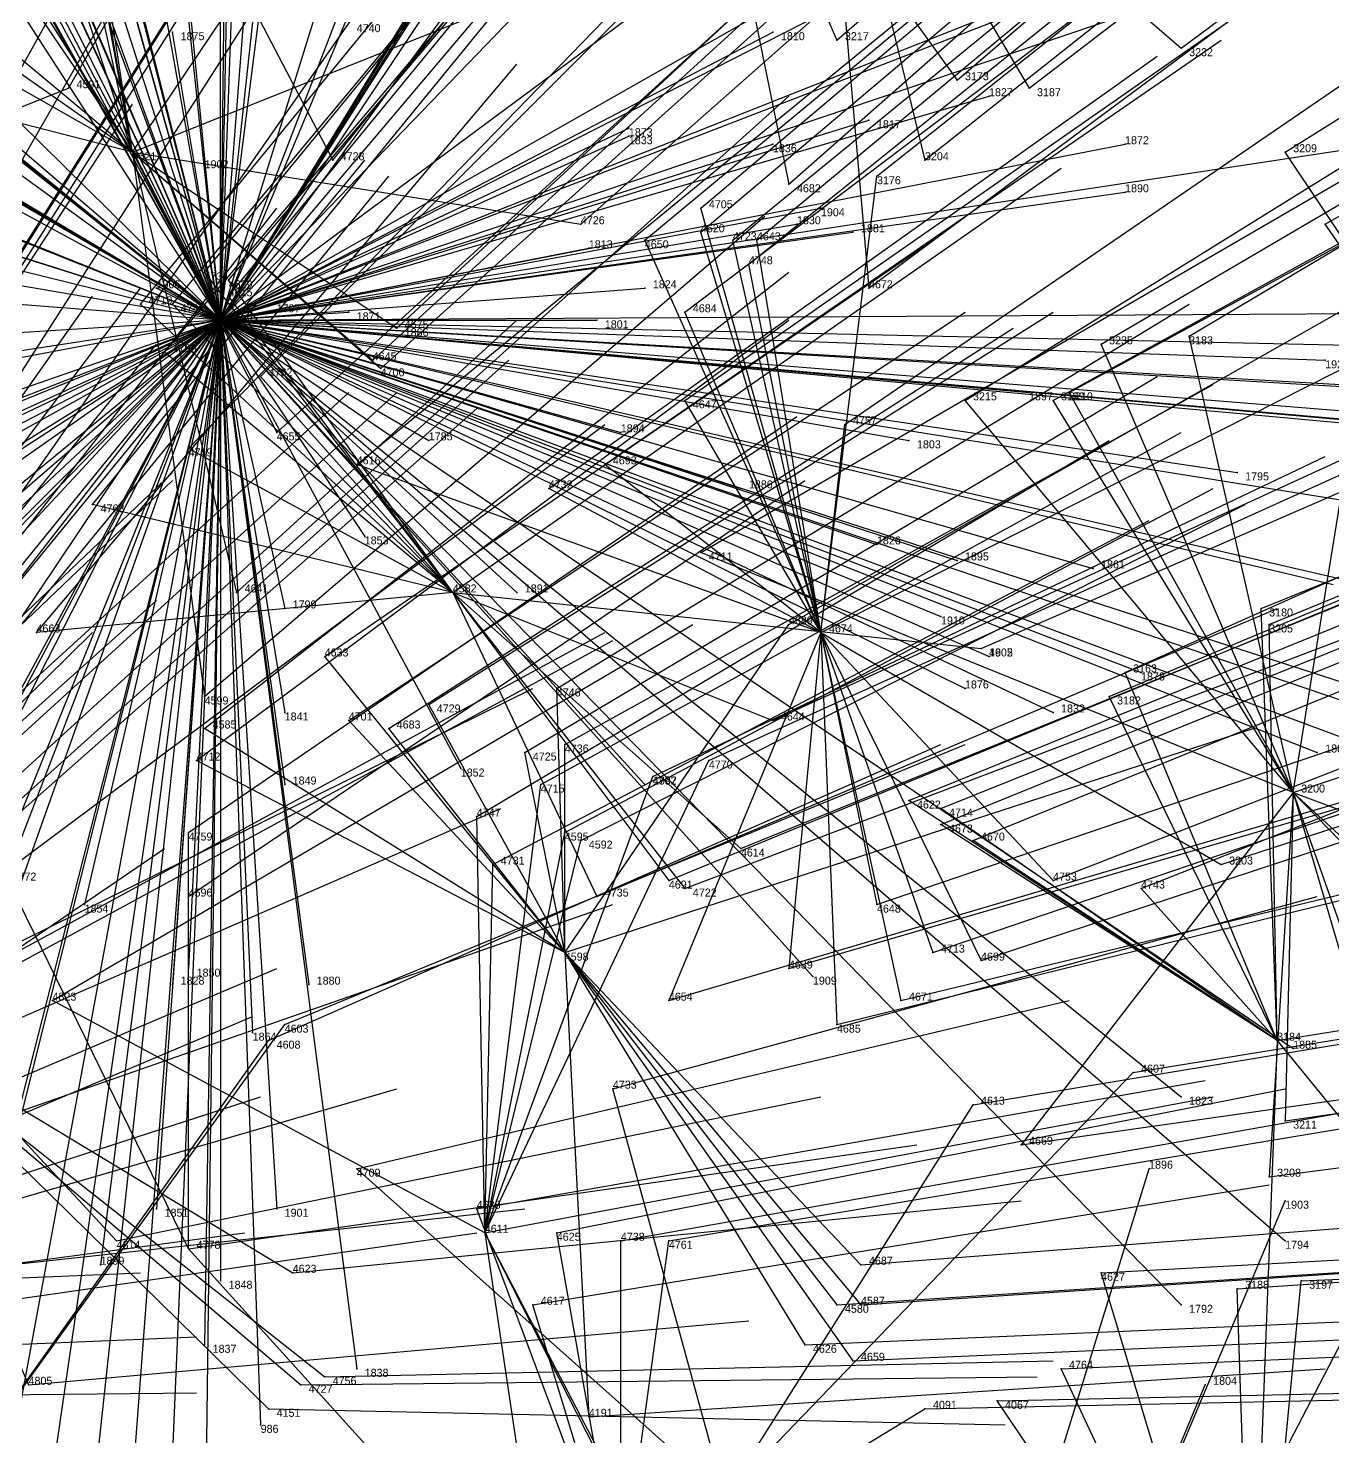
# Model space of a CAD drawing. Extents: x -0.5 to 0.59, y -0.5 to 0.58.
# Drawn here: x 0.096 to 0.259, y -0.0005 to 0.1755 of the extents above; entities that cross this region are included whole.
import ezdxf

# ---------------------------------------------------------------- set-up
doc = ezdxf.new("R2010")
doc.units = 0
for name, color, linetype in [('Clients', 3, 'CONTINUOUS'), ('Facilities', 3, 'CONTINUOUS'), ('Facilities_lines', 3, 'CONTINUOUS'), ('Normals', 1, 'CONTINUOUS'), ('Source_points', 5, 'CONTINUOUS'), ('Text', 3, 'CONTINUOUS')]:
    doc.layers.add(name, color=color, linetype=linetype)

msp = doc.modelspace()

# ---------------------------------------------------------------- linework, layer by layer
at = {"layer": 'Clients', "color": 5}
for p in [(0.114, 0.175, -1.25), (0.189, 0.175, -1.25), (0.197, 0.174, -0.657), (0.24, 0.173, -0.74), (0.212, 0.169, -0.678), (0.101, 0.168, -0.49), (0.221, 0.168, -0.694), (0.216, 0.167, -1.25), (0.201, 0.164, -1.25), (0.171, 0.163, -1.25), (0.171, 0.162, -1.25), (0.189, 0.161, -1.25), (0.233, 0.161, -1.25), (0.118, 0.159, -1.25), (0.134, 0.159, -0.52), (0.208, 0.159, -0.655), (0.253, 0.16, -0.749), (0.202, 0.157, -0.639), (0.191, 0.156, -0.617), (0.233, 0.155, -1.25), (0.18, 0.153, -0.591), (0.195, 0.153, -1.25), (0.165, 0.151, -0.559), (0.18, 0.15, -0.587), (0.192, 0.151, -1.25), (0.199, 0.15, -1.25), (0.258, 0.151, -0.748), (0.166, 0.148, -1.25), (0.173, 0.149, -0.57), (0.184, 0.149, -0.592), (0.187, 0.149, -0.597), (0.118, 0.145, -0.467), (0.186, 0.146, -0.591), (0.112, 0.143, -1.25), (0.121, 0.144, -0.469), (0.173, 0.143, -1.25), (0.201, 0.143, -0.616), (0.11, 0.141, -0.449), (0.114, 0.141, -0.453), (0.121, 0.142, -0.466), (0.127, 0.14, -1.25), (0.136, 0.14, -1.25), (0.178, 0.14, -0.567), (0.142, 0.138, -0.496), (0.167, 0.139, -1.25), (0.142, 0.137, -1.25), (0.23, 0.136, -0.668), (0.241, 0.137, -0.692), (0.113, 0.135, -0.441), (0.139, 0.134, -0.482), (0.258, 0.134, -1.25), (0.14, 0.133, -0.482), (0.125, 0.132, -0.455), (0.178, 0.129, -0.549), (0.213, 0.129, -0.623), (0.221, 0.13, -1.25), (0.224, 0.129, -0.647), (0.226, 0.13, -0.65), (0.127, 0.125, -0.445), (0.17, 0.125, -1.25), (0.198, 0.126, -0.588), (0.146, 0.124, -1.25), (0.206, 0.124, -1.25), (0.116, 0.123, -0.421), (0.137, 0.121, -0.457), (0.168, 0.121, -0.519), (0.247, 0.12, -1.25), (0.161, 0.118, -0.499), (0.185, 0.118, -1.25), (0.104, 0.116, -0.389), (0.138, 0.112, -1.25), (0.202, 0.111, -1.25), (0.18, 0.11, -0.528), (0.212, 0.109, -1.25), (0.229, 0.108, -1.25), (0.122, 0.105, -0.404), (0.157, 0.105, -1.25), (0.128, 0.103, -1.25), (0.25, 0.103, -0.676), (0.191, 0.101, -0.54), (0.21, 0.102, -1.25), (0.251, 0.101, -0.675), (0.097, 0.1, -0.348), (0.133, 0.097, -0.411), (0.215, 0.098, -0.591), (0.216, 0.097, -1.25), (0.233, 0.095, -0.63), (0.235, 0.095, -1.25), (0.118, 0.092, -0.373), (0.162, 0.093, -0.466), (0.213, 0.093, -1.25), (0.231, 0.092, -0.622), (0.128, 0.09, -1.25), (0.146, 0.091, -0.43), (0.224, 0.09, -1.25), (0.136, 0.089, -0.406), (0.189, 0.089, -0.523), (0.118, 0.088, -0.369), (0.141, 0.088, -0.417), (0.158, 0.085, -0.449), (0.163, 0.086, -0.461), (0.257, 0.085, -1.25), (0.117, 0.084, -0.36), (0.15, 0.083, -1.25), (0.181, 0.084, -0.498), (0.128, 0.081, -1.25), (0.16, 0.081, -0.448), (0.173, 0.081, -1.25), (0.174, 0.082, -0.48), (0.206, 0.079, -0.552), (0.21, 0.078, -0.561), (0.152, 0.077, -0.426), (0.21, 0.076, -0.559), (0.116, 0.075, -0.344), (0.163, 0.075, -0.447), (0.165, 0.074, -0.453), (0.214, 0.074, -0.567), (0.185, 0.073, -0.497), (0.154, 0.071, -0.424), (0.245, 0.071, -0.639), (0.176, 0.069, -0.472), (0.224, 0.069, -0.586), (0.116, 0.067, -0.334), (0.167, 0.067, -0.451), (0.178, 0.068, -0.477), (0.235, 0.068, -0.611), (0.103, 0.066, -1.25), (0.202, 0.066, -0.531), (0.209, 0.06, -0.545), (0.215, 0.059, -0.557), (0.116, 0.058, -1.25), (0.191, 0.058, -0.498), (0.194, 0.057, -1.25), (0.114, 0.056, -1.25), (0.131, 0.056, -1.25), (0.099, 0.054, -0.282), (0.176, 0.054, -0.461), (0.205, 0.054, -0.531), (0.124, 0.05, -1.25), (0.128, 0.051, -0.343), (0.197, 0.051, -0.507), (0.126, 0.049, -0.338), (0.254, 0.048, -1.25), (0.234, 0.045, -0.596), (0.169, 0.043, -0.436), (0.214, 0.041, -0.545), (0.24, 0.042, -1.25), (0.253, 0.039, -0.64), (0.22, 0.036, -0.558), (0.137, 0.033, -0.351), (0.236, 0.033, -1.25), (0.251, 0.032, -0.633), (0.253, 0.029, -1.25), (0.112, 0.028, -1.25), (0.127, 0.028, -1.25), (0.152, 0.028, -0.386), (0.162, 0.025, -0.408), (0.107, 0.024, -0.273), (0.17, 0.024, -0.428), (0.176, 0.024, -0.443), (0.253, 0.024, -1.25), (0.105, 0.021, -1.25), (0.129, 0.02, -0.326), (0.2, 0.021, -0.503), (0.23, 0.02, -0.577), (0.12, 0.019, -1.25), (0.247, 0.018, -0.62), (0.255, 0.019, -0.64), (0.159, 0.016, -0.4), (0.197, 0.016, -0.495), (0.2, 0.016, -0.5), (0.24, 0.016, -1.25), (0.118, 0.011, -1.25), (0.193, 0.011, -0.483), (0.199, 0.009, -0.499), (0.137, 0.008, -1.25), (0.225, 0.008, -0.563), (0.096, 0.006, -0.239), (0.13, 0.006, -0.326), (0.133, 0.007, -0.334), (0.243, 0.006, -1.25), (0.217, 0.004, -0.544), (0.126, 0.003, -0.316), (0.166, 0.002, -0.414), (0.208, 0.003, -0.521), (0.125, 0.001, -1.25)]:
    msp.add_point(p, dxfattribs=at)
at = {"layer": 'Facilities', "color": 3}
for p in [(0.109, 0.16, -0.483), (0.12, 0.139, -1.25), (0.149, 0.105, -0.456), (0.195, 0.1, -0.549), (0.254, 0.08, -0.667), (0.163, 0.06, -0.433), (0.252, 0.049, -0.641), (0.153, 0.025, -0.388), (0.116, 0.023, -0.296)]:
    msp.add_point(p, dxfattribs=at)
at = {"layer": 'Facilities_lines', "color": 3}
for p, q in [((0.12, 0.139, -1.25), (0.075, 0.314, -1.25)), ((0.12, 0.139, -1.25), (0.12, 0.312, -1.25)), ((0.12, 0.139, -1.25), (0.078, 0.305, -1.25)), ((0.12, 0.139, -1.25), (0.035, 0.303, -1.25)), ((0.12, 0.139, -1.25), (0.032, 0.296, -1.25)), ((0.12, 0.139, -1.25), (0.123, 0.294, -1.25)), ((0.12, 0.139, -1.25), (0.045, 0.29, -1.25)), ((0.12, 0.139, -1.25), (0.059, 0.281, -1.25)), ((0.12, 0.139, -1.25), (0.042, 0.279, -1.25)), ((0.12, 0.139, -1.25), (0.069, 0.279, -1.25)), ((0.12, 0.139, -1.25), (0.125, 0.278, -1.25)), ((0.12, 0.139, -1.25), (0.106, 0.272, -1.25)), ((0.12, 0.139, -1.25), (-0.006, 0.263, -1.25)), ((0.12, 0.139, -1.25), (0.202, 0.262, -1.25)), ((0.12, 0.139, -1.25), (0.065, 0.257, -1.25)), ((0.12, 0.139, -1.25), (0.099, 0.256, -1.25)), ((0.12, 0.139, -1.25), (0.165, 0.256, -1.25)), ((0.12, 0.139, -1.25), (0.129, 0.256, -1.25)), ((0.12, 0.139, -1.25), (0.077, 0.254, -1.25)), ((0.12, 0.139, -1.25), (0.067, 0.253, -1.25)), ((0.12, 0.139, -1.25), (0.109, 0.252, -1.25)), ((0.12, 0.139, -1.25), (0.073, 0.249, -1.25)), ((0.12, 0.139, -1.25), (-0.006, 0.24, -1.25)), ((0.12, 0.139, -1.25), (0.151, 0.239, -1.25)), ((0.12, 0.139, -1.25), (-0.002, 0.236, -1.25)), ((0.12, 0.139, -1.25), (0.078, 0.237, -1.25)), ((0.12, 0.139, -1.25), (0.161, 0.237, -1.25)), ((0.12, 0.139, -1.25), (0.004, 0.233, -1.25)), ((0.12, 0.139, -1.25), (0.248, 0.234, -1.25)), ((0.12, 0.139, -1.25), (0.132, 0.234, -1.25)), ((0.12, 0.139, -1.25), (0.121, 0.234, -1.25)), ((0.12, 0.139, -1.25), (0.06, 0.232, -1.25)), ((0.12, 0.139, -1.25), (0.13, 0.232, -1.25)), ((0.109, 0.16, -0.483), (0.097, 0.226, -0.614)), ((0.12, 0.139, -1.25), (0.096, 0.225, -1.25)), ((0.109, 0.16, -0.483), (0.098, 0.224, -0.612)), ((0.109, 0.16, -0.483), (0.099, 0.225, -0.614)), ((0.12, 0.139, -1.25), (0.078, 0.22, -1.25)), ((0.109, 0.16, -0.483), (0.096, 0.219, -0.597)), ((0.12, 0.139, -1.25), (0.198, 0.22, -1.25)), ((0.12, 0.139, -1.25), (0.169, 0.219, -1.25)), ((0.12, 0.139, -1.25), (0.257, 0.217, -1.25)), ((0.12, 0.139, -1.25), (0.031, 0.215, -1.25)), ((0.12, 0.139, -1.25), (0.167, 0.215, -1.25)), ((0.179, 0.215, -0.7), (0.197, 0.174, -0.657)), ((0.179, 0.215, -0.7), (0.212, 0.169, -0.678)), ((0.179, 0.215, -0.7), (0.191, 0.156, -0.617)), ((0.12, 0.139, -1.25), (0.175, 0.214, -1.25)), ((0.195, 0.212, -0.72), (0.221, 0.168, -0.694)), ((0.195, 0.212, -0.72), (0.208, 0.159, -0.655)), ((0.195, 0.212, -0.72), (0.24, 0.173, -0.74)), ((0.195, 0.212, -0.72), (0.201, 0.143, -0.616)), ((0.12, 0.139, -1.25), (0.18, 0.21, -1.25)), ((0.12, 0.139, -1.25), (0.257, 0.209, -1.25)), ((0.11, 0.205, -0.581), (0.134, 0.159, -0.52)), ((0.109, 0.16, -0.483), (0.082, 0.203, -0.549)), ((0.12, 0.139, -1.25), (0.013, 0.202, -1.25)), ((0.12, 0.139, -1.25), (0.158, 0.199, -1.25)), ((0.12, 0.139, -1.25), (0.091, 0.193, -1.25)), ((0.12, 0.139, -1.25), (0.026, 0.19, -1.25)), ((0.12, 0.139, -1.25), (0.104, 0.189, -1.25)), ((0.12, 0.139, -1.25), (0.106, 0.189, -1.25)), ((0.12, 0.139, -1.25), (0.152, 0.19, -1.25)), ((0.12, 0.139, -1.25), (0.268, 0.189, -1.25)), ((0.109, 0.16, -0.483), (0.069, 0.188, -0.5)), ((0.109, 0.16, -0.483), (0.1, 0.187, -0.53)), ((0.12, 0.139, -1.25), (0.042, 0.185, -1.25)), ((0.109, 0.16, -0.483), (0.065, 0.185, -0.491)), ((0.109, 0.16, -0.483), (0.079, 0.185, -0.501)), ((0.109, 0.16, -0.483), (0.092, 0.185, -0.516)), ((0.109, 0.16, -0.483), (0.174, 0.186, -0.637)), ((0.12, 0.139, -1.25), (0.236, 0.185, -1.25)), ((0.12, 0.139, -1.25), (0.239, 0.185, -1.25)), ((0.12, 0.139, -1.25), (0.046, 0.182, -1.25)), ((0.12, 0.139, -1.25), (0.069, 0.176, -1.25)), ((0.12, 0.139, -1.25), (0.114, 0.175, -1.25)), ((0.12, 0.139, -1.25), (0.189, 0.175, -1.25)), ((0.12, 0.139, -1.25), (0.032, 0.174, -1.25)), ((0.12, 0.139, -1.25), (0.025, 0.169, -1.25)), ((0.12, 0.139, -1.25), (0.043, 0.17, -1.25)), ((0.12, 0.139, -1.25), (0.068, 0.17, -1.25)), ((0.109, 0.16, -0.483), (0.074, 0.169, -0.462)), ((0.058, 0.151, -0.404), (0.101, 0.168, -0.49)), ((0.12, 0.139, -1.25), (0.216, 0.167, -1.25)), ((0.12, 0.139, -1.25), (0.298, 0.166, -1.25)), ((0.12, 0.139, -1.25), (0.201, 0.164, -1.25)), ((0.12, 0.139, -1.25), (0.023, 0.163, -1.25)), ((0.12, 0.139, -1.25), (0.171, 0.163, -1.25)), ((0.12, 0.139, -1.25), (0.171, 0.162, -1.25)), ((0.12, 0.139, -1.25), (0.189, 0.161, -1.25)), ((0.12, 0.139, -1.25), (0.233, 0.161, -1.25)), ((0.109, 0.16, -0.483), (0.118, 0.092, -0.373)), ((0.109, 0.16, -0.483), (0.122, 0.105, -0.404)), ((0.109, 0.16, -0.483), (0.139, 0.134, -0.482)), ((0.109, 0.16, -0.483), (0.127, 0.125, -0.445)), ((0.109, 0.16, -0.483), (0.142, 0.138, -0.496)), ((0.109, 0.16, -0.483), (0.14, 0.133, -0.482)), ((0.109, 0.16, -0.483), (0.165, 0.151, -0.559)), ((0.12, 0.139, -1.25), (0.118, 0.159, -1.25)), ((0.285, 0.112, -0.765), (0.253, 0.16, -0.749)), ((0.195, 0.1, -0.549), (0.202, 0.157, -0.639)), ((0.12, 0.139, -1.25), (0.233, 0.155, -1.25)), ((0.12, 0.139, -1.25), (0.039, 0.153, -1.25)), ((0.12, 0.139, -1.25), (0.079, 0.152, -1.25)), ((0.12, 0.139, -1.25), (0.195, 0.153, -1.25)), ((0.195, 0.1, -0.549), (0.18, 0.153, -0.591)), ((0.12, 0.139, -1.25), (0.192, 0.151, -1.25)), ((0.12, 0.139, -1.25), (0.199, 0.15, -1.25)), ((0.195, 0.1, -0.549), (0.18, 0.15, -0.587)), ((0.285, 0.112, -0.765), (0.258, 0.151, -0.748)), ((0.12, 0.139, -1.25), (0.006, 0.148, -1.25)), ((0.12, 0.139, -1.25), (0.166, 0.148, -1.25)), ((0.195, 0.1, -0.549), (0.173, 0.149, -0.57)), ((0.195, 0.1, -0.549), (0.184, 0.149, -0.592)), ((0.195, 0.1, -0.549), (0.187, 0.149, -0.597)), ((0.149, 0.105, -0.456), (0.118, 0.145, -0.467)), ((0.195, 0.1, -0.549), (0.186, 0.146, -0.591)), ((0.12, 0.139, -1.25), (0.112, 0.143, -1.25)), ((0.12, 0.139, -1.25), (0.173, 0.143, -1.25)), ((0.149, 0.105, -0.456), (0.121, 0.144, -0.469)), ((0.149, 0.105, -0.456), (0.11, 0.141, -0.449)), ((0.149, 0.105, -0.456), (0.114, 0.141, -0.453)), ((0.149, 0.105, -0.456), (0.121, 0.142, -0.466)), ((0.254, 0.08, -0.667), (0.264, 0.142, -0.749)), ((0.12, 0.139, -1.25), (0.127, 0.14, -1.25)), ((0.12, 0.139, -1.25), (0.136, 0.14, -1.25)), ((0.12, 0.139, -1.25), (0.289, 0.14, -1.25)), ((0.195, 0.1, -0.549), (0.178, 0.14, -0.567)), ((0.12, 0.139, -1.25), (-0.055, 0.068, -1.25)), ((0.12, 0.139, -1.25), (-0.054, 0.06, -1.25)), ((0.12, 0.139, -1.25), (-0.045, 0.082, -1.25)), ((0.12, 0.139, -1.25), (-0.027, 0.069, -1.25)), ((0.12, 0.139, -1.25), (-0.024, 0.059, -1.25)), ((0.12, 0.139, -1.25), (-0.015, 0.013, -1.25)), ((0.12, 0.139, -1.25), (0, 0.077, -1.25)), ((0.12, 0.139, -1.25), (0.002, 0.037, -1.25)), ((0.12, 0.139, -1.25), (0.009, 0.122, -1.25)), ((0.12, 0.139, -1.25), (0.013, 0.119, -1.25)), ((0.12, 0.139, -1.25), (0.024, 0.133, -1.25)), ((0.12, 0.139, -1.25), (0.025, 0.061, -1.25)), ((0.12, 0.139, -1.25), (0.03, 0.104, -1.25)), ((0.12, 0.139, -1.25), (0.035, 0.084, -1.25)), ((0.12, 0.139, -1.25), (0.037, 0.037, -1.25)), ((0.12, 0.139, -1.25), (0.038, 0.051, -1.25)), ((0.12, 0.139, -1.25), (0.039, 0.035, -1.25)), ((0.12, 0.139, -1.25), (0.042, 0.075, -1.25)), ((0.12, 0.139, -1.25), (0.052, 0.006, -1.25)), ((0.12, 0.139, -1.25), (0.06, 0.097, -1.25)), ((0.12, 0.139, -1.25), (0.062, -0.004, -1.25)), ((0.12, 0.139, -1.25), (0.067, -0.072, -1.25)), ((0.12, 0.139, -1.25), (0.07, 0.045, -1.25)), ((0.12, 0.139, -1.25), (0.073, 0.069, -1.25)), ((0.12, 0.139, -1.25), (0.081, 0.067, -1.25)), ((0.12, 0.139, -1.25), (0.082, 0.101, -1.25)), ((0.12, 0.139, -1.25), (0.083, 0.043, -1.25)), ((0.12, 0.139, -1.25), (0.086, 0.104, -1.25)), ((0.12, 0.139, -1.25), (0.086, 0.006, -1.25)), ((0.12, 0.139, -1.25), (0.088, 0.049, -1.25)), ((0.12, 0.139, -1.25), (0.091, 0.121, -1.25)), ((0.12, 0.139, -1.25), (0.092, -0.053, -1.25)), ((0.12, 0.139, -1.25), (0.093, -0.007, -1.25)), ((0.12, 0.139, -1.25), (0.101, -0.036, -1.25)), ((0.12, 0.139, -1.25), (0.103, 0.066, -1.25)), ((0.12, 0.139, -1.25), (0.105, 0.021, -1.25)), ((0.12, 0.139, -1.25), (0.109, -0.006, -1.25)), ((0.12, 0.139, -1.25), (0.112, 0.028, -1.25)), ((0.12, 0.139, -1.25), (0.113, -0.026, -1.25)), ((0.12, 0.139, -1.25), (0.114, 0.056, -1.25)), ((0.12, 0.139, -1.25), (0.116, 0.058, -1.25)), ((0.12, 0.139, -1.25), (0.118, -0.02, -1.25)), ((0.12, 0.139, -1.25), (0.118, 0.011, -1.25)), ((0.12, 0.139, -1.25), (0.24, 0.016, -1.25)), ((0.12, 0.139, -1.25), (0.125, 0.001, -1.25)), ((0.12, 0.139, -1.25), (0.146, 0.124, -1.25)), ((0.12, 0.139, -1.25), (0.253, 0.024, -1.25)), ((0.12, 0.139, -1.25), (0.247, 0.12, -1.25)), ((0.12, 0.139, -1.25), (0.167, 0.139, -1.25)), ((0.12, 0.139, -1.25), (0.206, 0.124, -1.25)), ((0.12, 0.139, -1.25), (0.24, 0.042, -1.25)), ((0.12, 0.139, -1.25), (0.202, 0.111, -1.25)), ((0.12, 0.139, -1.25), (0.224, 0.09, -1.25)), ((0.12, 0.139, -1.25), (0.137, 0.008, -1.25)), ((0.12, 0.139, -1.25), (0.128, 0.09, -1.25)), ((0.12, 0.139, -1.25), (0.12, 0.019, -1.25)), ((0.12, 0.139, -1.25), (0.128, 0.081, -1.25)), ((0.12, 0.139, -1.25), (0.15, 0.083, -1.25)), ((0.12, 0.139, -1.25), (0.128, 0.103, -1.25)), ((0.12, 0.139, -1.25), (0.138, 0.112, -1.25)), ((0.12, 0.139, -1.25), (0.229, 0.108, -1.25)), ((0.12, 0.139, -1.25), (0.124, 0.05, -1.25)), ((0.12, 0.139, -1.25), (0.142, 0.137, -1.25)), ((0.12, 0.139, -1.25), (0.213, 0.093, -1.25)), ((0.12, 0.139, -1.25), (0.235, 0.095, -1.25)), ((0.12, 0.139, -1.25), (0.131, 0.056, -1.25)), ((0.12, 0.139, -1.25), (0.254, 0.048, -1.25)), ((0.12, 0.139, -1.25), (0.185, 0.118, -1.25)), ((0.12, 0.139, -1.25), (0.257, 0.085, -1.25)), ((0.12, 0.139, -1.25), (0.157, 0.105, -1.25)), ((0.12, 0.139, -1.25), (0.173, 0.081, -1.25)), ((0.12, 0.139, -1.25), (0.17, 0.125, -1.25)), ((0.12, 0.139, -1.25), (0.212, 0.109, -1.25)), ((0.12, 0.139, -1.25), (0.221, 0.13, -1.25)), ((0.12, 0.139, -1.25), (0.127, 0.028, -1.25)), ((0.12, 0.139, -1.25), (0.216, 0.097, -1.25)), ((0.12, 0.139, -1.25), (0.194, 0.057, -1.25)), ((0.12, 0.139, -1.25), (0.21, 0.102, -1.25)), ((0.12, 0.139, -1.25), (0.258, 0.134, -1.25)), ((0.12, 0.139, -1.25), (0.277, 0.13, -1.25)), ((0.12, 0.139, -1.25), (0.301, 0.135, -1.25)), ((0.12, 0.139, -1.25), (0.306, 0.079, -1.25)), ((0.12, 0.139, -1.25), (0.323, 0.127, -1.25)), ((0.12, 0.139, -1.25), (0.301, 0.11, -1.25)), ((0.12, 0.139, -1.25), (0.302, 0.097, -1.25)), ((0.12, 0.139, -1.25), (0.259, 0.106, -1.25)), ((0.12, 0.139, -1.25), (0.292, 0.075, -1.25)), ((0.12, 0.139, -1.25), (0.273, 0.125, -1.25)), ((0.12, 0.139, -1.25), (0.313, 0.122, -1.25)), ((0.12, 0.139, -1.25), (0.306, 0.124, -1.25)), ((0.12, 0.139, -1.25), (0.278, 0.125, -1.25)), ((0.12, 0.139, -1.25), (0.291, 0.081, -1.25)), ((0.254, 0.08, -0.667), (0.23, 0.136, -0.668)), ((0.254, 0.08, -0.667), (0.241, 0.137, -0.692)), ((0.149, 0.105, -0.456), (0.113, 0.135, -0.441)), ((0.149, 0.105, -0.456), (0.125, 0.132, -0.455)), ((0.195, 0.1, -0.549), (0.178, 0.129, -0.549)), ((0.254, 0.08, -0.667), (0.213, 0.129, -0.623)), ((0.254, 0.08, -0.667), (0.224, 0.129, -0.647)), ((0.254, 0.08, -0.667), (0.226, 0.13, -0.65)), ((0.195, 0.1, -0.549), (0.198, 0.126, -0.588)), ((0.149, 0.105, -0.456), (0.116, 0.123, -0.421)), ((0.195, 0.1, -0.549), (0.137, 0.121, -0.457)), ((0.195, 0.1, -0.549), (0.168, 0.121, -0.519)), ((0.195, 0.1, -0.549), (0.161, 0.118, -0.499)), ((0.149, 0.105, -0.456), (0.104, 0.116, -0.389)), ((0.254, 0.08, -0.667), (0.18, 0.11, -0.528)), ((0.149, 0.105, -0.456), (0.097, 0.1, -0.348)), ((0.149, 0.105, -0.456), (0.215, 0.098, -0.591)), ((0.149, 0.105, -0.456), (0.185, 0.073, -0.497)), ((0.149, 0.105, -0.456), (0.189, 0.089, -0.523)), ((0.149, 0.105, -0.456), (0.176, 0.069, -0.472)), ((0.149, 0.105, -0.456), (0.178, 0.068, -0.477)), ((0.149, 0.105, -0.456), (0.167, 0.067, -0.451)), ((0.252, 0.049, -0.641), (0.25, 0.103, -0.676)), ((0.163, 0.06, -0.433), (0.191, 0.101, -0.54)), ((0.252, 0.049, -0.641), (0.251, 0.101, -0.675)), ((0.195, 0.1, -0.549), (0.176, 0.054, -0.461)), ((0.195, 0.1, -0.549), (0.191, 0.058, -0.498)), ((0.195, 0.1, -0.549), (0.205, 0.054, -0.531)), ((0.195, 0.1, -0.549), (0.245, 0.071, -0.639)), ((0.195, 0.1, -0.549), (0.202, 0.066, -0.531)), ((0.195, 0.1, -0.549), (0.197, 0.051, -0.507)), ((0.195, 0.1, -0.549), (0.215, 0.059, -0.557)), ((0.195, 0.1, -0.549), (0.209, 0.06, -0.545)), ((0.195, 0.1, -0.549), (0.224, 0.069, -0.586)), ((0.163, 0.06, -0.433), (0.133, 0.097, -0.411)), ((0.252, 0.049, -0.641), (0.233, 0.095, -0.63)), ((0.163, 0.06, -0.433), (0.162, 0.093, -0.466)), ((0.252, 0.049, -0.641), (0.231, 0.092, -0.622)), ((0.163, 0.06, -0.433), (0.146, 0.091, -0.43)), ((0.163, 0.06, -0.433), (0.136, 0.089, -0.406)), ((0.163, 0.06, -0.433), (0.118, 0.088, -0.369)), ((0.163, 0.06, -0.433), (0.141, 0.088, -0.417)), ((0.163, 0.06, -0.433), (0.158, 0.085, -0.449)), ((0.163, 0.06, -0.433), (0.163, 0.086, -0.461)), ((0.163, 0.06, -0.433), (0.117, 0.084, -0.36)), ((0.153, 0.025, -0.388), (0.181, 0.084, -0.498)), ((0.153, 0.025, -0.388), (0.174, 0.082, -0.48)), ((0.153, 0.025, -0.388), (0.16, 0.081, -0.448)), ((0.254, 0.08, -0.667), (0.22, 0.036, -0.558)), ((0.254, 0.08, -0.667), (0.251, 0.032, -0.633)), ((0.254, 0.08, -0.667), (0.253, 0.039, -0.64)), ((0.254, 0.08, -0.667), (0.318, 0.056, -0.808)), ((0.254, 0.08, -0.667), (0.292, 0.045, -0.74)), ((0.254, 0.08, -0.667), (0.289, 0.044, -0.731)), ((0.254, 0.08, -0.667), (0.266, 0.039, -0.673)), ((0.254, 0.08, -0.667), (0.266, 0.046, -0.676)), ((0.252, 0.049, -0.641), (0.206, 0.079, -0.552)), ((0.252, 0.049, -0.641), (0.21, 0.078, -0.561)), ((0.153, 0.025, -0.388), (0.152, 0.077, -0.426)), ((0.252, 0.049, -0.641), (0.21, 0.076, -0.559)), ((0.116, 0.023, -0.296), (0.116, 0.075, -0.344)), ((0.153, 0.025, -0.388), (0.163, 0.075, -0.447)), ((0.153, 0.025, -0.388), (0.165, 0.074, -0.453)), ((0.252, 0.049, -0.641), (0.214, 0.074, -0.567)), ((0.153, 0.025, -0.388), (0.154, 0.071, -0.424)), ((0.116, 0.023, -0.296), (0.093, 0.07, -0.291)), ((0.067, 0.067, -0.237), (0.107, 0.024, -0.273)), ((0.116, 0.023, -0.296), (0.116, 0.067, -0.334)), ((0.252, 0.049, -0.641), (0.235, 0.068, -0.611)), ((0.163, 0.06, -0.433), (0.197, 0.016, -0.495)), ((0.163, 0.06, -0.433), (0.2, 0.016, -0.5)), ((0.163, 0.06, -0.433), (0.166, 0.002, -0.414)), ((0.163, 0.06, -0.433), (0.193, 0.011, -0.483)), ((0.163, 0.06, -0.433), (0.199, 0.009, -0.499)), ((0.163, 0.06, -0.433), (0.2, 0.021, -0.503)), ((0.153, 0.025, -0.388), (0.099, 0.054, -0.282)), ((0.076, 0.052, -0.23), (0.126, 0.003, -0.316)), ((0.076, 0.052, -0.23), (0.13, 0.006, -0.326)), ((0.076, 0.052, -0.23), (0.133, 0.007, -0.334)), ((0.076, 0.052, -0.23), (0.129, 0.02, -0.326)), ((0.076, 0.052, -0.23), (0.096, 0.006, -0.239)), ((0.084, -0.01, -0.212), (0.128, 0.051, -0.343)), ((0.084, -0.01, -0.212), (0.126, 0.049, -0.338)), ((0.252, 0.049, -0.641), (0.25, -0.003, -0.624)), ((0.252, 0.049, -0.641), (0.296, -0.005, -0.739)), ((0.183, -0.008, -0.459), (0.234, 0.045, -0.596)), ((0.183, -0.008, -0.459), (0.169, 0.043, -0.436)), ((0.183, -0.008, -0.459), (0.214, 0.041, -0.545)), ((0.183, -0.008, -0.459), (0.137, 0.033, -0.351)), ((0.184, -0.135, -1.25), (0.236, 0.033, -1.25)), ((0.184, -0.135, -1.25), (0.253, 0.029, -1.25)), ((0.17, -0.02, -0.428), (0.152, 0.028, -0.386)), ((0.153, 0.025, -0.388), (0.178, -0.024, -0.448)), ((0.153, 0.025, -0.388), (0.177, -0.021, -0.446)), ((0.153, 0.025, -0.388), (0.16, -0.022, -0.403)), ((0.17, -0.02, -0.428), (0.162, 0.025, -0.408)), ((0.116, 0.023, -0.296), (0.163, -0.029, -0.413)), ((0.17, -0.02, -0.428), (0.17, 0.024, -0.428)), ((0.17, -0.02, -0.428), (0.176, 0.024, -0.443)), ((0.249, -0.043, -0.633), (0.23, 0.02, -0.577)), ((0.184, -0.135, -1.25), (0.264, 0.019, -1.25)), ((0.249, -0.043, -0.633), (0.247, 0.018, -0.62)), ((0.249, -0.043, -0.633), (0.255, 0.019, -0.64)), ((0.17, -0.02, -0.428), (0.159, 0.016, -0.4)), ((0.249, -0.043, -0.633), (0.225, 0.008, -0.563)), ((0.184, -0.135, -1.25), (0.243, 0.006, -1.25)), ((0.249, -0.043, -0.633), (0.217, 0.004, -0.544)), ((0.17, -0.02, -0.428), (0.208, 0.003, -0.521))]:
    msp.add_line(p, q, dxfattribs=at)
at = {"layer": 'Normals', "color": 1}
for p, q in [((0.101, 0.168, -0.49), (0.147, 0.248, -0.452)), ((0.109, 0.16, -0.483), (0.16, 0.236, -0.444)), ((0.197, 0.174, -0.657), (0.267, 0.235, -0.62)), ((0.134, 0.159, -0.52), (0.192, 0.231, -0.483)), ((0.212, 0.169, -0.678), (0.283, 0.23, -0.641)), ((0.24, 0.173, -0.74), (0.314, 0.228, -0.702)), ((0.221, 0.168, -0.694), (0.294, 0.224, -0.656)), ((0.093, 0.144, -0.429), (0.142, 0.222, -0.391)), ((0.077, 0.138, -0.394), (0.122, 0.219, -0.358)), ((0.118, 0.145, -0.467), (0.177, 0.217, -0.43)), ((0.191, 0.156, -0.617), (0.26, 0.217, -0.579)), ((0.208, 0.159, -0.655), (0.281, 0.217, -0.617)), ((0.089, 0.138, -0.41), (0.138, 0.216, -0.372)), ((0.121, 0.144, -0.469), (0.181, 0.215, -0.433)), ((0.202, 0.157, -0.639), (0.275, 0.215, -0.603)), ((0.11, 0.141, -0.449), (0.169, 0.213, -0.41)), ((0.121, 0.142, -0.466), (0.18, 0.214, -0.429)), ((0.18, 0.153, -0.591), (0.251, 0.213, -0.553)), ((0.114, 0.141, -0.453), (0.173, 0.212, -0.415)), ((0.165, 0.151, -0.559), (0.234, 0.212, -0.52)), ((0.18, 0.15, -0.587), (0.251, 0.21, -0.548)), ((0.173, 0.149, -0.57), (0.244, 0.208, -0.532)), ((0.184, 0.149, -0.592), (0.256, 0.208, -0.554)), ((0.187, 0.149, -0.597), (0.258, 0.208, -0.558)), ((0.253, 0.16, -0.749), (0.331, 0.209, -0.71)), ((0.113, 0.135, -0.441), (0.173, 0.206, -0.403)), ((0.186, 0.146, -0.591), (0.258, 0.204, -0.552)), ((0.089, 0.123, -0.38), (0.139, 0.201, -0.343)), ((0.142, 0.138, -0.496), (0.21, 0.201, -0.458)), ((0.125, 0.132, -0.455), (0.191, 0.198, -0.419)), ((0.201, 0.143, -0.616), (0.275, 0.198, -0.578)), ((0.071, 0.117, -0.342), (0.117, 0.197, -0.304)), ((0.139, 0.134, -0.482), (0.208, 0.197, -0.446)), ((0.178, 0.14, -0.567), (0.252, 0.196, -0.529)), ((0.258, 0.151, -0.748), (0.338, 0.197, -0.709)), ((0.14, 0.133, -0.482), (0.209, 0.195, -0.446)), ((0.075, 0.114, -0.342), (0.125, 0.193, -0.305)), ((0.092, 0.113, -0.363), (0.145, 0.189, -0.326)), ((0.116, 0.123, -0.421), (0.18, 0.189, -0.383)), ((0.104, 0.116, -0.389), (0.162, 0.187, -0.349)), ((0.127, 0.125, -0.445), (0.195, 0.187, -0.406)), ((0.241, 0.137, -0.692), (0.32, 0.184, -0.653)), ((0.178, 0.129, -0.549), (0.254, 0.182, -0.512)), ((0.23, 0.136, -0.668), (0.31, 0.183, -0.632)), ((0.137, 0.121, -0.457), (0.209, 0.18, -0.42)), ((0.198, 0.126, -0.588), (0.274, 0.178, -0.548)), ((0.213, 0.129, -0.623), (0.292, 0.178, -0.586)), ((0.114, 0.175, -1.25), (0.114, 0.175, -1.15)), ((0.189, 0.175, -1.25), (0.189, 0.175, -1.15)), ((0.168, 0.121, -0.519), (0.245, 0.174, -0.482)), ((0.224, 0.129, -0.647), (0.306, 0.174, -0.611)), ((0.226, 0.13, -0.65), (0.307, 0.174, -0.613)), ((0.097, 0.1, -0.348), (0.157, 0.171, -0.311)), ((0.161, 0.118, -0.499), (0.237, 0.172, -0.463)), ((0.058, 0.088, -0.264), (0.109, 0.166, -0.227)), ((0.122, 0.105, -0.404), (0.191, 0.167, -0.364)), ((0.216, 0.167, -1.25), (0.216, 0.167, -1.15)), ((0.201, 0.164, -1.25), (0.201, 0.164, -1.15)), ((0.171, 0.163, -1.25), (0.171, 0.163, -1.15)), ((0.171, 0.162, -1.25), (0.171, 0.162, -1.15)), ((0.189, 0.161, -1.25), (0.189, 0.161, -1.15)), ((0.233, 0.161, -1.25), (0.233, 0.161, -1.15)), ((0.079, 0.087, -0.294), (0.138, 0.159, -0.257)), ((0.118, 0.159, -1.25), (0.118, 0.159, -1.15)), ((0.082, 0.085, -0.294), (0.141, 0.157, -0.258)), ((0.149, 0.105, -0.456), (0.225, 0.158, -0.418)), ((0.18, 0.11, -0.528), (0.261, 0.157, -0.493)), ((0.233, 0.155, -1.25), (0.233, 0.155, -1.15)), ((0.07, 0.08, -0.265), (0.127, 0.153, -0.228)), ((0.118, 0.092, -0.373), (0.188, 0.152, -0.335)), ((0.195, 0.153, -1.25), (0.195, 0.153, -1.15)), ((0.192, 0.151, -1.25), (0.192, 0.151, -1.15)), ((0.199, 0.15, -1.25), (0.199, 0.15, -1.15)), ((0.133, 0.097, -0.411), (0.209, 0.149, -0.374)), ((0.166, 0.148, -1.25), (0.166, 0.148, -1.15)), ((0.191, 0.101, -0.54), (0.272, 0.147, -0.503)), ((0.118, 0.088, -0.369), (0.191, 0.145, -0.329)), ((0.054, 0.069, -0.22), (0.11, 0.143, -0.181)), ((0.112, 0.143, -1.25), (0.112, 0.143, -1.15)), ((0.173, 0.143, -1.25), (0.173, 0.143, -1.15)), ((0.051, 0.067, -0.21), (0.104, 0.142, -0.17)), ((0.162, 0.093, -0.466), (0.241, 0.141, -0.428)), ((0.195, 0.1, -0.549), (0.278, 0.142, -0.512)), ((0.127, 0.14, -1.25), (0.127, 0.14, -1.15)), ((0.136, 0.14, -1.25), (0.136, 0.14, -1.15)), ((0.136, 0.089, -0.406), (0.213, 0.14, -0.368)), ((0.146, 0.091, -0.43), (0.224, 0.14, -0.39)), ((0.088, 0.076, -0.291), (0.157, 0.139, -0.256)), ((0.117, 0.084, -0.36), (0.191, 0.139, -0.321)), ((0.12, 0.139, -1.25), (0.12, 0.139, -1.15)), ((0.141, 0.088, -0.417), (0.219, 0.138, -0.378)), ((0.167, 0.139, -1.25), (0.167, 0.139, -1.15)), ((0.25, 0.103, -0.676), (0.336, 0.138, -0.638)), ((0.054, 0.065, -0.211), (0.112, 0.136, -0.172)), ((0.142, 0.137, -1.25), (0.142, 0.137, -1.15)), ((0.251, 0.101, -0.675), (0.336, 0.136, -0.637)), ((0.087, 0.072, -0.282), (0.156, 0.134, -0.245)), ((0.215, 0.098, -0.591), (0.3, 0.135, -0.554)), ((0.258, 0.134, -1.25), (0.258, 0.134, -1.15)), ((0.233, 0.095, -0.63), (0.318, 0.133, -0.593)), ((0.158, 0.085, -0.449), (0.237, 0.132, -0.409)), ((0.163, 0.086, -0.461), (0.244, 0.131, -0.423)), ((0.067, 0.067, -0.237), (0.136, 0.13, -0.202)), ((0.073, 0.067, -0.248), (0.142, 0.13, -0.212)), ((0.221, 0.13, -1.25), (0.221, 0.13, -1.15)), ((0.083, 0.067, -0.266), (0.152, 0.128, -0.228)), ((0.116, 0.075, -0.344), (0.192, 0.127, -0.305)), ((0.189, 0.089, -0.523), (0.274, 0.128, -0.486)), ((0.231, 0.092, -0.622), (0.317, 0.128, -0.585)), ((0.093, 0.07, -0.291), (0.168, 0.126, -0.255)), ((0.16, 0.081, -0.448), (0.24, 0.125, -0.409)), ((0.17, 0.125, -1.25), (0.17, 0.125, -1.15)), ((0.146, 0.124, -1.25), (0.146, 0.124, -1.15)), ((0.152, 0.077, -0.426), (0.231, 0.124, -0.386)), ((0.206, 0.124, -1.25), (0.206, 0.124, -1.15)), ((0.174, 0.082, -0.48), (0.258, 0.122, -0.443)), ((0.181, 0.084, -0.498), (0.265, 0.122, -0.461)), ((0.049, 0.058, -0.189), (0.114, 0.12, -0.145)), ((0.247, 0.12, -1.25), (0.247, 0.12, -1.15)), ((0.049, 0.057, -0.186), (0.114, 0.119, -0.143)), ((0.116, 0.067, -0.334), (0.193, 0.119, -0.297)), ((0.163, 0.075, -0.447), (0.244, 0.118, -0.409)), ((0.185, 0.118, -1.25), (0.185, 0.118, -1.15)), ((0.165, 0.074, -0.453), (0.248, 0.116, -0.415)), ((0.154, 0.071, -0.424), (0.236, 0.114, -0.387)), ((0.206, 0.079, -0.552), (0.292, 0.114, -0.515)), ((0.21, 0.078, -0.561), (0.297, 0.113, -0.524)), ((0.138, 0.112, -1.25), (0.138, 0.112, -1.15)), ((0.202, 0.111, -1.25), (0.202, 0.111, -1.15)), ((0.21, 0.076, -0.559), (0.296, 0.111, -0.522)), ((0.185, 0.073, -0.497), (0.271, 0.108, -0.46)), ((0.212, 0.109, -1.25), (0.212, 0.109, -1.15)), ((0.214, 0.074, -0.567), (0.3, 0.109, -0.53)), ((0.229, 0.108, -1.25), (0.229, 0.108, -1.15)), ((0.254, 0.08, -0.667), (0.342, 0.109, -0.629)), ((0.046, 0.045, -0.161), (0.112, 0.104, -0.115)), ((0.157, 0.105, -1.25), (0.157, 0.105, -1.15)), ((0.176, 0.069, -0.472), (0.261, 0.104, -0.434)), ((0.128, 0.103, -1.25), (0.128, 0.103, -1.15)), ((0.167, 0.067, -0.451), (0.252, 0.103, -0.412)), ((0.224, 0.069, -0.586), (0.311, 0.103, -0.55)), ((0.099, 0.054, -0.282), (0.179, 0.101, -0.244)), ((0.178, 0.068, -0.477), (0.265, 0.101, -0.439)), ((0.21, 0.102, -1.25), (0.21, 0.102, -1.15)), ((0.235, 0.068, -0.611), (0.321, 0.102, -0.574)), ((0.041, 0.038, -0.139), (0.104, 0.1, -0.092)), ((0.087, 0.056, -0.258), (0.168, 0.1, -0.22)), ((0.088, 0.055, -0.26), (0.169, 0.099, -0.221)), ((0.245, 0.071, -0.639), (0.334, 0.1, -0.603)), ((0.216, 0.097, -1.25), (0.216, 0.097, -1.15)), ((0.202, 0.066, -0.531), (0.29, 0.096, -0.495)), ((0.235, 0.095, -1.25), (0.235, 0.095, -1.15)), ((0.076, 0.052, -0.23), (0.159, 0.093, -0.193)), ((0.213, 0.093, -1.25), (0.213, 0.093, -1.15)), ((0.128, 0.09, -1.25), (0.128, 0.09, -1.15)), ((0.209, 0.06, -0.545), (0.297, 0.09, -0.507)), ((0.224, 0.09, -1.25), (0.224, 0.09, -1.15)), ((0.163, 0.06, -0.433), (0.249, 0.088, -0.392)), ((0.215, 0.059, -0.557), (0.303, 0.088, -0.52)), ((0.126, 0.049, -0.338), (0.21, 0.086, -0.299)), ((0.128, 0.051, -0.343), (0.213, 0.086, -0.305)), ((0.257, 0.085, -1.25), (0.257, 0.085, -1.15)), ((0.15, 0.083, -1.25), (0.15, 0.083, -1.15)), ((0.191, 0.058, -0.498), (0.28, 0.084, -0.461)), ((0.128, 0.081, -1.25), (0.128, 0.081, -1.15)), ((0.173, 0.081, -1.25), (0.173, 0.081, -1.15)), ((0.176, 0.054, -0.461), (0.264, 0.08, -0.421)), ((0.07, 0.041, -0.202), (0.155, 0.078, -0.164)), ((0.205, 0.054, -0.531), (0.296, 0.076, -0.494)), ((0.044, 0.026, -0.127), (0.113, 0.073, -0.073)), ((0.197, 0.051, -0.507), (0.286, 0.073, -0.469)), ((0.169, 0.043, -0.436), (0.257, 0.067, -0.395)), ((0.083, 0.036, -0.226), (0.169, 0.066, -0.185)), ((0.103, 0.066, -1.25), (0.103, 0.066, -1.15)), ((0.252, 0.049, -0.641), (0.343, 0.064, -0.604)), ((0.234, 0.045, -0.596), (0.326, 0.06, -0.56)), ((0.047, 0.024, -0.132), (0.127, 0.058, -0.082)), ((0.116, 0.058, -1.25), (0.116, 0.058, -1.15)), ((0.194, 0.057, -1.25), (0.194, 0.057, -1.15)), ((0.114, 0.056, -1.25), (0.114, 0.056, -1.15)), ((0.131, 0.056, -1.25), (0.131, 0.056, -1.15)), ((0.214, 0.041, -0.545), (0.305, 0.056, -0.507)), ((0.137, 0.033, -0.351), (0.226, 0.054, -0.311)), ((0.046, 0.019, -0.125), (0.124, 0.052, -0.071)), ((0.253, 0.039, -0.64), (0.345, 0.052, -0.603)), ((0.124, 0.05, -1.25), (0.124, 0.05, -1.15)), ((0.22, 0.036, -0.558), (0.312, 0.049, -0.52)), ((0.254, 0.048, -1.25), (0.254, 0.048, -1.15)), ((0.056, 0.018, -0.146), (0.142, 0.043, -0.103)), ((0.152, 0.028, -0.386), (0.243, 0.044, -0.348)), ((0.162, 0.025, -0.408), (0.253, 0.043, -0.371)), ((0.251, 0.032, -0.633), (0.344, 0.044, -0.597)), ((0.045, 0.016, -0.12), (0.125, 0.042, -0.066)), ((0.107, 0.024, -0.273), (0.195, 0.042, -0.23)), ((0.153, 0.025, -0.388), (0.244, 0.042, -0.35)), ((0.24, 0.042, -1.25), (0.24, 0.042, -1.15)), ((0.17, 0.024, -0.428), (0.26, 0.04, -0.389)), ((0.176, 0.024, -0.443), (0.266, 0.039, -0.404)), ((0.116, 0.023, -0.296), (0.207, 0.036, -0.257)), ((0.236, 0.033, -1.25), (0.236, 0.033, -1.15)), ((0.159, 0.016, -0.4), (0.251, 0.031, -0.362)), ((0.129, 0.02, -0.326), (0.22, 0.029, -0.285)), ((0.253, 0.029, -1.25), (0.253, 0.029, -1.15)), ((0.066, 0.018, -0.171), (0.158, 0.028, -0.134)), ((0.112, 0.028, -1.25), (0.112, 0.028, -1.15)), ((0.127, 0.028, -1.25), (0.127, 0.028, -1.15)), ((0.2, 0.021, -0.503), (0.292, 0.028, -0.465)), ((0.041, 0.014, -0.109), (0.123, 0.025, -0.052)), ((0.062, 0.012, -0.158), (0.152, 0.025, -0.115)), ((0.23, 0.02, -0.577), (0.323, 0.025, -0.54)), ((0.247, 0.018, -0.62), (0.34, 0.024, -0.582)), ((0.253, 0.024, -1.25), (0.253, 0.024, -1.15)), ((0.255, 0.019, -0.64), (0.348, 0.023, -0.603)), ((0.197, 0.016, -0.495), (0.29, 0.022, -0.457)), ((0.2, 0.016, -0.5), (0.292, 0.022, -0.463)), ((0.015, 0.016, -0.056), (0.11, 0.02, -0.022)), ((0.105, 0.021, -1.25), (0.105, 0.021, -1.15)), ((0.12, 0.019, -1.25), (0.12, 0.019, -1.15)), ((0.24, 0.016, -1.25), (0.24, 0.016, -1.15)), ((0.193, 0.011, -0.483), (0.286, 0.015, -0.446)), ((0.096, 0.006, -0.239), (0.186, 0.014, -0.198)), ((0.199, 0.009, -0.499), (0.292, 0.013, -0.461)), ((0.023, 0.008, -0.061), (0.117, 0.012, -0.028)), ((0.118, 0.011, -1.25), (0.118, 0.011, -1.15)), ((0.225, 0.008, -0.563), (0.318, 0.012, -0.526)), ((0.133, 0.007, -0.334), (0.224, 0.009, -0.292)), ((0.137, 0.008, -1.25), (0.137, 0.008, -1.15)), ((0.166, 0.002, -0.414), (0.258, 0.008, -0.377)), ((0.13, 0.006, -0.326), (0.222, 0.007, -0.285)), ((0.217, 0.004, -0.544), (0.31, 0.006, -0.506)), ((0.243, 0.006, -1.25), (0.243, 0.006, -1.15)), ((0.025, 0.004, -0.064), (0.117, 0.005, -0.024)), ((0.208, 0.003, -0.521), (0.302, 0.005, -0.485)), ((0.126, 0.003, -0.316), (0.218, 0.001, -0.276)), ((0.125, 0.001, -1.25), (0.125, 0.001, -1.15))]:
    msp.add_line(p, q, dxfattribs=at)
at = {"layer": 'Source_points', "color": 5}
for p in [(0.114, 0.175, -1.25), (0.189, 0.175, -1.25), (0.197, 0.174, -0.657), (0.24, 0.173, -0.74), (0.212, 0.169, -0.678), (0.101, 0.168, -0.49), (0.221, 0.168, -0.694), (0.216, 0.167, -1.25), (0.201, 0.164, -1.25), (0.171, 0.163, -1.25), (0.171, 0.162, -1.25), (0.189, 0.161, -1.25), (0.233, 0.161, -1.25), (0.109, 0.16, -0.483), (0.118, 0.159, -1.25), (0.134, 0.159, -0.52), (0.208, 0.159, -0.655), (0.253, 0.16, -0.749), (0.202, 0.157, -0.639), (0.191, 0.156, -0.617), (0.233, 0.155, -1.25), (0.18, 0.153, -0.591), (0.195, 0.153, -1.25), (0.165, 0.151, -0.559), (0.18, 0.15, -0.587), (0.192, 0.151, -1.25), (0.199, 0.15, -1.25), (0.258, 0.151, -0.748), (0.166, 0.148, -1.25), (0.173, 0.149, -0.57), (0.184, 0.149, -0.592), (0.187, 0.149, -0.597), (0.118, 0.145, -0.467), (0.186, 0.146, -0.591), (0.112, 0.143, -1.25), (0.121, 0.144, -0.469), (0.173, 0.143, -1.25), (0.201, 0.143, -0.616), (0.11, 0.141, -0.449), (0.114, 0.141, -0.453), (0.121, 0.142, -0.466), (0.127, 0.14, -1.25), (0.136, 0.14, -1.25), (0.178, 0.14, -0.567), (0.12, 0.139, -1.25), (0.142, 0.138, -0.496), (0.167, 0.139, -1.25), (0.142, 0.137, -1.25), (0.23, 0.136, -0.668), (0.241, 0.137, -0.692), (0.113, 0.135, -0.441), (0.139, 0.134, -0.482), (0.258, 0.134, -1.25), (0.14, 0.133, -0.482), (0.125, 0.132, -0.455), (0.178, 0.129, -0.549), (0.213, 0.129, -0.623), (0.221, 0.13, -1.25), (0.224, 0.129, -0.647), (0.226, 0.13, -0.65), (0.127, 0.125, -0.445), (0.17, 0.125, -1.25), (0.198, 0.126, -0.588), (0.146, 0.124, -1.25), (0.206, 0.124, -1.25), (0.116, 0.123, -0.421), (0.137, 0.121, -0.457), (0.168, 0.121, -0.519), (0.247, 0.12, -1.25), (0.161, 0.118, -0.499), (0.185, 0.118, -1.25), (0.104, 0.116, -0.389), (0.138, 0.112, -1.25), (0.202, 0.111, -1.25), (0.18, 0.11, -0.528), (0.212, 0.109, -1.25), (0.229, 0.108, -1.25), (0.122, 0.105, -0.404), (0.149, 0.105, -0.456), (0.157, 0.105, -1.25), (0.128, 0.103, -1.25), (0.25, 0.103, -0.676), (0.191, 0.101, -0.54), (0.21, 0.102, -1.25), (0.251, 0.101, -0.675), (0.097, 0.1, -0.348), (0.195, 0.1, -0.549), (0.133, 0.097, -0.411), (0.215, 0.098, -0.591), (0.216, 0.097, -1.25), (0.233, 0.095, -0.63), (0.235, 0.095, -1.25), (0.118, 0.092, -0.373), (0.162, 0.093, -0.466), (0.213, 0.093, -1.25), (0.231, 0.092, -0.622), (0.128, 0.09, -1.25), (0.146, 0.091, -0.43), (0.224, 0.09, -1.25), (0.136, 0.089, -0.406), (0.189, 0.089, -0.523), (0.118, 0.088, -0.369), (0.141, 0.088, -0.417), (0.158, 0.085, -0.449), (0.163, 0.086, -0.461), (0.257, 0.085, -1.25), (0.117, 0.084, -0.36), (0.15, 0.083, -1.25), (0.181, 0.084, -0.498), (0.128, 0.081, -1.25), (0.16, 0.081, -0.448), (0.173, 0.081, -1.25), (0.174, 0.082, -0.48), (0.254, 0.08, -0.667), (0.206, 0.079, -0.552), (0.21, 0.078, -0.561), (0.152, 0.077, -0.426), (0.21, 0.076, -0.559), (0.116, 0.075, -0.344), (0.163, 0.075, -0.447), (0.165, 0.074, -0.453), (0.214, 0.074, -0.567), (0.185, 0.073, -0.497), (0.154, 0.071, -0.424), (0.245, 0.071, -0.639), (0.176, 0.069, -0.472), (0.224, 0.069, -0.586), (0.116, 0.067, -0.334), (0.167, 0.067, -0.451), (0.178, 0.068, -0.477), (0.235, 0.068, -0.611), (0.103, 0.066, -1.25), (0.202, 0.066, -0.531), (0.163, 0.06, -0.433), (0.209, 0.06, -0.545), (0.215, 0.059, -0.557), (0.116, 0.058, -1.25), (0.191, 0.058, -0.498), (0.194, 0.057, -1.25), (0.114, 0.056, -1.25), (0.131, 0.056, -1.25), (0.099, 0.054, -0.282), (0.176, 0.054, -0.461), (0.205, 0.054, -0.531), (0.124, 0.05, -1.25), (0.128, 0.051, -0.343), (0.197, 0.051, -0.507), (0.126, 0.049, -0.338), (0.252, 0.049, -0.641), (0.254, 0.048, -1.25), (0.234, 0.045, -0.596), (0.169, 0.043, -0.436), (0.214, 0.041, -0.545), (0.24, 0.042, -1.25), (0.253, 0.039, -0.64), (0.22, 0.036, -0.558), (0.137, 0.033, -0.351), (0.236, 0.033, -1.25), (0.251, 0.032, -0.633), (0.253, 0.029, -1.25), (0.112, 0.028, -1.25), (0.127, 0.028, -1.25), (0.152, 0.028, -0.386), (0.153, 0.025, -0.388), (0.162, 0.025, -0.408), (0.107, 0.024, -0.273), (0.116, 0.023, -0.296), (0.17, 0.024, -0.428), (0.176, 0.024, -0.443), (0.253, 0.024, -1.25), (0.105, 0.021, -1.25), (0.129, 0.02, -0.326), (0.2, 0.021, -0.503), (0.23, 0.02, -0.577), (0.12, 0.019, -1.25), (0.247, 0.018, -0.62), (0.255, 0.019, -0.64), (0.159, 0.016, -0.4), (0.197, 0.016, -0.495), (0.2, 0.016, -0.5), (0.24, 0.016, -1.25), (0.118, 0.011, -1.25), (0.193, 0.011, -0.483), (0.199, 0.009, -0.499), (0.137, 0.008, -1.25), (0.225, 0.008, -0.563), (0.096, 0.006, -0.239), (0.13, 0.006, -0.326), (0.133, 0.007, -0.334), (0.243, 0.006, -1.25), (0.217, 0.004, -0.544), (0.126, 0.003, -0.316), (0.166, 0.002, -0.414), (0.208, 0.003, -0.521), (0.125, 0.001, -1.25)]:
    msp.add_point(p, dxfattribs=at)

# ---------------------------------------------------------------- texts
at = {"layer": 'Text', "color": 3}
for s, p in [('4740', (0.137, 0.175, -0.557)), ('1875', (0.115, 0.174, -1.25)), ('1810', (0.19, 0.174, -1.25)), ('3217', (0.198, 0.174, -0.657)), ('3232', (0.241, 0.172, -0.74)), ('4591', (0.102, 0.168, -0.49)), ('3173', (0.213, 0.169, -0.678)), ('1827', (0.216, 0.167, -1.25)), ('3187', (0.222, 0.167, -0.694)), ('1817', (0.202, 0.163, -1.25)), ('1873', (0.171, 0.162, -1.25)), ('1833', (0.171, 0.161, -1.25)), ('1872', (0.233, 0.161, -1.25)), ('1836', (0.189, 0.16, -1.25)), ('3209', (0.254, 0.16, -0.749)), ('4621', (0.109, 0.159, -0.483)), ('1902', (0.118, 0.158, -1.25)), ('4728', (0.135, 0.159, -0.52)), ('3204', (0.208, 0.159, -0.655)), ('3176', (0.202, 0.156, -0.639)), ('4682', (0.192, 0.155, -0.617)), ('1890', (0.233, 0.155, -1.25)), ('4705', (0.181, 0.153, -0.591)), ('4726', (0.165, 0.151, -0.559)), ('1830', (0.192, 0.151, -1.25)), ('1904', (0.195, 0.152, -1.25)), ('4620', (0.18, 0.15, -0.587)), ('4723', (0.184, 0.149, -0.592)), ('4643', (0.187, 0.149, -0.597)), ('1881', (0.2, 0.15, -1.25)), ('1813', (0.166, 0.148, -1.25)), ('4650', (0.173, 0.148, -0.57)), ('4748', (0.186, 0.146, -0.591)), ('4734', (0.118, 0.144, -0.467)), ('1906', (0.112, 0.143, -1.25)), ('4629', (0.121, 0.143, -0.469)), ('4615', (0.121, 0.142, -0.466)), ('1824', (0.174, 0.143, -1.25)), ('4672', (0.201, 0.143, -0.616)), ('4719', (0.111, 0.141, -0.449)), ('4744', (0.115, 0.14, -0.453)), ('1797', (0.127, 0.14, -1.25)), ('4684', (0.179, 0.14, -0.567)), ('1856', (0.121, 0.139, -1.25)), ('1871', (0.137, 0.139, -1.25)), ('4675', (0.143, 0.138, -0.496)), ('1866', (0.143, 0.137, -1.25)), ('1801', (0.168, 0.138, -1.25)), ('4706', (0.114, 0.135, -0.441)), ('3235', (0.231, 0.136, -0.668)), ('3183', (0.241, 0.136, -0.692)), ('4645', (0.139, 0.134, -0.482)), ('1922', (0.258, 0.133, -1.25)), ('4762', (0.126, 0.132, -0.455)), ('4700', (0.14, 0.132, -0.482)), ('4647', (0.179, 0.128, -0.549)), ('3215', (0.214, 0.129, -0.623)), ('1897', (0.221, 0.129, -1.25)), ('3199', (0.225, 0.129, -0.647)), ('3210', (0.226, 0.129, -0.65)), ('4757', (0.199, 0.126, -0.588)), ('4655', (0.127, 0.124, -0.445)), ('1785', (0.146, 0.124, -1.25)), ('1894', (0.17, 0.125, -1.25)), ('1803', (0.207, 0.123, -1.25)), ('4749', (0.116, 0.122, -0.421)), ('4616', (0.137, 0.121, -0.457)), ('4693', (0.169, 0.121, -0.519)), ('1795', (0.248, 0.119, -1.25)), ('4732', (0.161, 0.118, -0.499)), ('1886', (0.186, 0.118, -1.25)), ('4763', (0.105, 0.115, -0.389)), ('1853', (0.138, 0.111, -1.25)), ('1826', (0.202, 0.111, -1.25)), ('4711', (0.181, 0.109, -0.528)), ('1895', (0.213, 0.109, -1.25)), ('1861', (0.23, 0.108, -1.25)), ('4641', (0.123, 0.105, -0.404)), ('4582', (0.149, 0.105, -0.456)), ('1891', (0.158, 0.105, -1.25)), ('1799', (0.129, 0.103, -1.25)), ('3180', (0.251, 0.102, -0.676)), ('4663', (0.097, 0.1, -0.348)), ('4689', (0.191, 0.101, -0.54)), ('4674', (0.196, 0.1, -0.549)), ('1910', (0.21, 0.101, -1.25)), ('3205', (0.251, 0.1, -0.675)), ('4633', (0.133, 0.097, -0.411)), ('4602', (0.216, 0.097, -0.591)), ('1905', (0.216, 0.097, -1.25)), ('3163', (0.234, 0.095, -0.63)), ('1876', (0.213, 0.093, -1.25)), ('1878', (0.235, 0.094, -1.25)), ('4599', (0.118, 0.091, -0.373)), ('4746', (0.162, 0.092, -0.466)), ('3182', (0.232, 0.091, -0.622)), ('1841', (0.128, 0.089, -1.25)), ('4701', (0.136, 0.089, -0.406)), ('4729', (0.147, 0.09, -0.43)), ('4644', (0.19, 0.089, -0.523)), ('1832', (0.225, 0.09, -1.25)), ('4585', (0.119, 0.088, -0.369)), ('4683', (0.142, 0.088, -0.417)), ('4712', (0.117, 0.084, -0.36)), ('4725', (0.159, 0.084, -0.449)), ('4736', (0.163, 0.085, -0.461)), ('1889', (0.258, 0.085, -1.25)), ('1852', (0.15, 0.082, -1.25)), ('4770', (0.181, 0.083, -0.498)), ('1849', (0.129, 0.081, -1.25)), ('4715', (0.16, 0.08, -0.448)), ('4767', (0.174, 0.081, -0.48)), ('1892', (0.174, 0.081, -1.25)), ('3200', (0.255, 0.08, -0.667)), ('4747', (0.152, 0.077, -0.426)), ('4622', (0.207, 0.078, -0.552)), ('4714', (0.211, 0.077, -0.561)), ('4673', (0.211, 0.075, -0.559)), ('4759', (0.116, 0.074, -0.344)), ('4595', (0.163, 0.074, -0.447)), ('4592', (0.166, 0.073, -0.453)), ('4670', (0.215, 0.074, -0.567)), ('4614', (0.185, 0.072, -0.497)), ('4731', (0.155, 0.071, -0.424)), ('3203', (0.246, 0.071, -0.639)), ('4772', (0.094, 0.069, -0.291)), ('4691', (0.176, 0.068, -0.472)), ('4753', (0.224, 0.069, -0.586)), ('4743', (0.235, 0.068, -0.611)), ('4596', (0.116, 0.067, -0.334)), ('4735', (0.168, 0.067, -0.451)), ('4722', (0.179, 0.067, -0.477)), ('1854', (0.103, 0.065, -1.25)), ('4648', (0.202, 0.065, -0.531)), ('4598', (0.163, 0.059, -0.433)), ('4713', (0.21, 0.06, -0.545)), ('4699', (0.215, 0.059, -0.557)), ('4639', (0.191, 0.058, -0.498)), ('1828', (0.115, 0.056, -1.25)), ('1850', (0.117, 0.057, -1.25)), ('1880', (0.132, 0.056, -1.25)), ('1909', (0.194, 0.056, -1.25)), ('4823', (0.099, 0.054, -0.282)), ('4654', (0.176, 0.054, -0.461)), ('4671', (0.206, 0.054, -0.531)), ('1864', (0.124, 0.049, -1.25)), ('4603', (0.128, 0.05, -0.343)), ('4685', (0.197, 0.05, -0.507)), ('3184', (0.252, 0.049, -0.641)), ('4608', (0.127, 0.048, -0.338)), ('1885', (0.254, 0.048, -1.25)), ('4607', (0.235, 0.045, -0.596)), ('4733', (0.169, 0.043, -0.436)), ('4613', (0.215, 0.041, -0.545)), ('1823', (0.241, 0.041, -1.25)), ('3211', (0.254, 0.038, -0.64)), ('4669', (0.221, 0.036, -0.558)), ('1896', (0.236, 0.033, -1.25)), ('4709', (0.137, 0.032, -0.351)), ('3208', (0.252, 0.032, -0.633)), ('4638', (0.152, 0.028, -0.386)), ('1903', (0.253, 0.028, -1.25)), ('1851', (0.113, 0.027, -1.25)), ('1901', (0.128, 0.027, -1.25)), ('4611', (0.153, 0.025, -0.388)), ('4625', (0.162, 0.024, -0.408)), ('4738', (0.17, 0.024, -0.428)), ('4814', (0.107, 0.023, -0.273)), ('4778', (0.117, 0.023, -0.296)), ('4761', (0.176, 0.023, -0.443)), ('1794', (0.253, 0.023, -1.25)), ('1899', (0.105, 0.021, -1.25)), ('4687', (0.201, 0.021, -0.503)), ('4623', (0.129, 0.02, -0.326)), ('4627', (0.23, 0.019, -0.577)), ('1848', (0.121, 0.018, -1.25)), ('3188', (0.248, 0.018, -0.62)), ('3197', (0.256, 0.018, -0.64)), ('4617', (0.16, 0.016, -0.4)), ('4580', (0.198, 0.015, -0.495)), ('4587', (0.2, 0.016, -0.5)), ('1792', (0.241, 0.015, -1.25)), ('1837', (0.119, 0.01, -1.25)), ('4626', (0.194, 0.01, -0.483)), ('4659', (0.2, 0.009, -0.499)), ('4764', (0.226, 0.008, -0.563)), ('1838', (0.138, 0.007, -1.25)), ('4805', (0.096, 0.006, -0.239)), ('4727', (0.131, 0.005, -0.326)), ('4756', (0.134, 0.006, -0.334)), ('1804', (0.244, 0.006, -1.25)), ('4091', (0.209, 0.003, -0.521)), ('4067', (0.218, 0.003, -0.544)), ('4151', (0.127, 0.002, -0.316)), ('4191', (0.166, 0.002, -0.414)), ('986', (0.125, 0, -1.25))]:
    msp.add_text(s, height=0.001, dxfattribs=at).set_placement(p)

doc.saveas('drawing.dxf')
